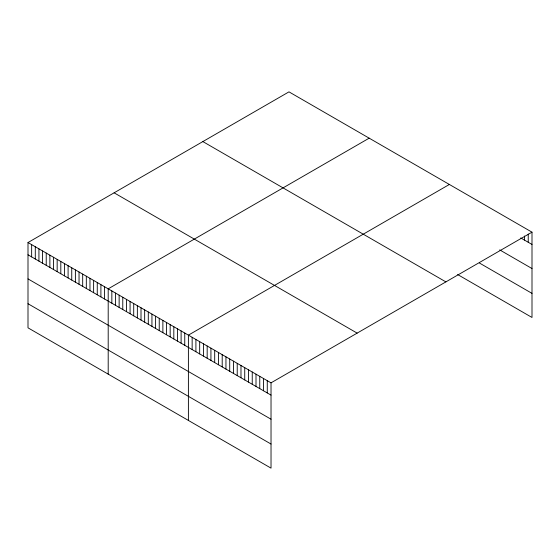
<?xml version="1.0" encoding="UTF-8"?>
<svg xmlns="http://www.w3.org/2000/svg" width="560" height="560" viewBox="0 0 560 560"><rect width="100%" height="100%" fill="white"/><g stroke="black" fill="none" stroke-linecap="round" stroke-linejoin="round"><path stroke-width="0.84" d="M28 242.536L271.026 382.844L271.026 468.139L28 327.831L28 242.536L288.974 91.861L532 232.169L532 317.464L457.632 274.533M369.173 138.166L108.199 288.834L108.199 374.129M449.372 184.464L188.398 335.139L188.398 420.434M271.026 382.844L532 232.169M520.73 237.937L532 244.44M499.702 249.893L532 268.541M479.416 263.011L532 293.37M202.853 141.582L445.879 281.89M114.121 192.815L357.147 333.123M28 254.8L271.026 395.115M28 278.901L271.026 419.209M28 303.73L271.026 444.038M528.241 234.094L528.241 242.27M524.489 236.012L524.489 240.1M267.267 380.674L267.267 392.945M263.515 378.504L263.515 390.775M259.756 376.341L259.756 388.605M256.004 374.171L256.004 386.435M252.245 372.001L252.245 384.272M248.493 369.831L248.493 382.102M244.734 367.668L244.734 379.932M240.982 365.498L240.982 377.762M237.223 363.328L237.223 375.599M233.464 361.158L233.464 373.429M229.712 358.988L229.712 371.259M225.953 356.825L225.953 369.089M222.201 354.655L222.201 366.926M218.442 352.485L218.442 364.756M214.69 350.315L214.69 362.586M210.931 348.152L210.931 360.416M207.179 345.982L207.179 358.246M203.42 343.812L203.42 356.083M199.668 341.642L199.668 353.913M195.909 339.472L195.909 351.743M192.15 337.309L192.15 349.573M184.751 333.032L184.751 345.303M181.104 330.932L181.104 343.196M177.464 328.825L177.464 341.096M173.817 326.718L173.817 338.989M170.17 324.618L170.17 336.882M166.523 322.511L166.523 334.782M162.876 320.404L162.876 332.675M159.236 318.304L159.236 330.568M155.589 316.197L155.589 328.468M151.942 314.09L151.942 326.361M148.295 311.99L148.295 324.254M144.655 309.883L144.655 322.154M141.008 307.776L141.008 320.047M137.361 305.676L137.361 317.94M133.714 303.569L133.714 315.84M130.074 301.462L130.074 313.733M126.427 299.362L126.427 311.626M122.78 297.255L122.78 309.526M119.133 295.148L119.133 307.419M115.486 293.048L115.486 305.312M111.846 290.941L111.846 303.212M104.552 286.734L104.552 298.998M100.905 284.627L100.905 296.898M97.265 282.52L97.265 294.791M93.618 280.42L93.618 292.684M89.971 278.313L89.971 290.584M86.324 276.206L86.324 288.477M82.684 274.106L82.684 286.37M79.037 271.999L79.037 284.27M75.39 269.892L75.39 282.163M71.743 267.792L71.743 280.056M68.096 265.685L68.096 277.956M64.456 263.578L64.456 275.849M60.809 261.478L60.809 273.742M57.162 259.371L57.162 271.642M53.515 257.264L53.515 269.535M49.875 255.164L49.875 267.428M46.228 253.057L46.228 265.328M42.581 250.95L42.581 263.221M38.934 248.85L38.934 261.114M35.294 246.743L35.294 259.014M31.647 244.636L31.647 256.907"/></g></svg>
